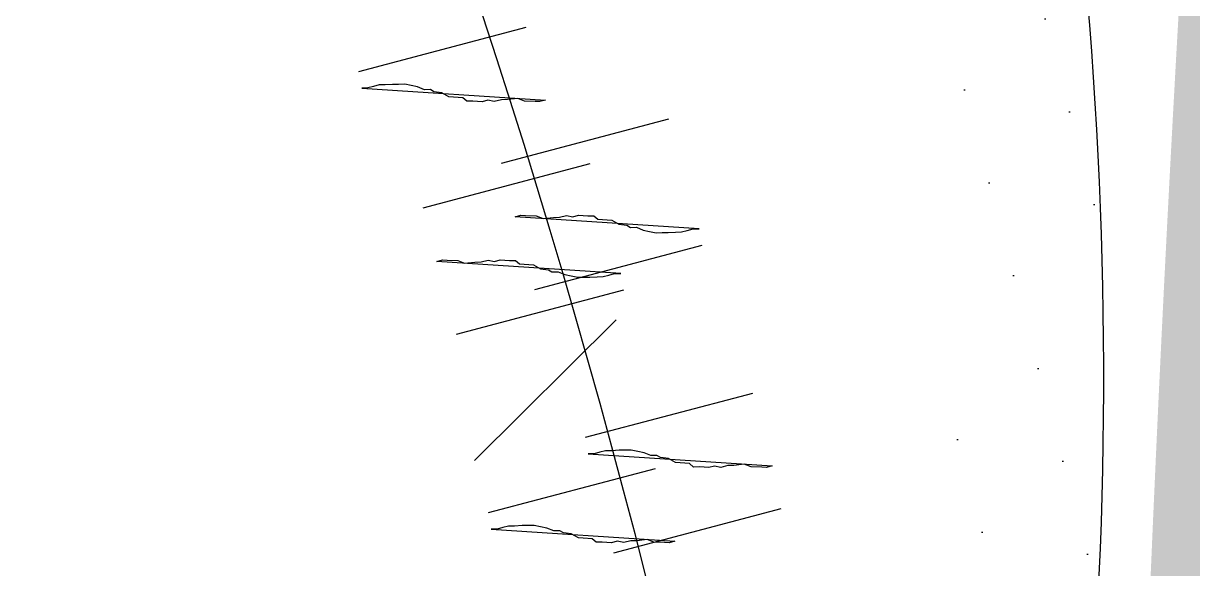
# Model space of a CAD drawing. Extents: x 3694 to 117786, y 20013 to 108631.
# Drawn here: x 83851 to 83987.1, y 31478.9 to 31542.3 of the extents above; entities that cross this region are included whole.
import ezdxf

# ---------------------------------------------------------------- set-up
doc = ezdxf.new("R2010")
doc.units = 0
doc.header["$LTSCALE"] = 1000
doc.header["$MEASUREMENT"] = 0
doc.layers.add('家具', color=253, linetype='Continuous')

msp = doc.modelspace()

# ---------------------------------------------------------------- hatches: boundary and pattern name
at = {"layer": '家具'}
h = msp.add_hatch(dxfattribs=at)
h.set_pattern_fill('DOTS', color=8, scale=335.2800000195158, angle=-90.0000000004169, style=0)
h.set_pattern_definition([(270, (111256.2397079756, 11180.68245890895), (20.9550000011435, -10.47750000076235), [0, -20.95500000121974])])
edge = h.paths.add_edge_path()
edge.add_spline(control_points=[(84027.15511742668, 30063.84951564836), (84028.97912367285, 30072.90548769323), (84030.76252983874, 30081.93599412007), (84036.19782185367, 30110.34287196791), (84039.63169860422, 30129.63373144667), (84045.57456561024, 30168.03593621969), (84048.03003279642, 30187.07571478691), (84052.62666024195, 30231.64739469883), (84054.50219399089, 30257.25210493359), (84059.26090707682, 30334.95599048382), (84061.28600784505, 30388.06087078954), (84068.19805183484, 30468.76317827896), (84071.1403265472, 30495.81551098994), (84077.21640674362, 30536.43465740776), (84079.51927136874, 30549.98101310478), (84084.80170846525, 30577.05204844833), (84087.80540463526, 30590.63939114895), (84095.16473866721, 30620.11476973094), (84099.59971871626, 30635.83967392898), (84107.30690558505, 30661.96974661946), (84110.51664513153, 30672.52040503118), (84113.69237292556, 30682.95887921815)], knot_values=[0.007594318894714291, 0.007594318894714291, 0.007594318894714291, 0.007594318894714291, 1.009331685129112, 1.009331685129112, 3.166903830014817, 3.166903830014817, 5.324475974900523, 5.324475974900523, 8.146713981276132, 8.146713981276132, 13.78698518195698, 13.78698518195698, 16.6071207822974, 16.6071207822974, 18.01718858246761, 18.01718858246761, 19.42725638263783, 19.42725638263783, 21.11840045899928, 21.11840045899928, 22.2881602581128, 22.2881602581128, 22.2881602581128, 22.2881602581128], degree=3, periodic=0)
edge.add_ellipse((82197.12121977049, 31244.76312479645), major_axis=(1412.244489370232, 1412.24448934968), ratio=0.9999999999999818, start_angle=-61.33743676422674, end_angle=-48.55714826964773)
edge.add_ellipse((82197.12121976868, 30996.93237551146), major_axis=(1412.244489349654, -1412.244489370206), ratio=0.9999999999999885, start_angle=48.5571482696466, end_angle=61.33743676426361)
edge.add_spline(control_points=[(84113.69237293181, 31558.73662106225), (84110.51664513799, 31569.17509524913), (84107.3069055916, 31579.72575366104), (84099.59971872343, 31605.85582635098), (84095.16473867482, 31621.58073054846), (84087.80540464369, 31651.05610912888), (84084.80170847401, 31664.64345182852), (84079.51927137827, 31691.71448716945), (84077.21640675348, 31705.26084286524), (84071.14032655783, 31745.87998927956), (84068.19805184573, 31772.93232198815), (84063.1088435566, 31832.35191666405), (84061.26726031283, 31864.61623504642), (84059.54576994648, 31896.48947440436)], knot_values=[0.007594318904541566, 0.007594318904541566, 0.007594318904541566, 0.007594318904541566, 1.177354118008585, 1.177354118008585, 2.868498194319651, 2.868498194319651, 4.278565994361959, 4.278565994361959, 5.688633794404266, 5.688633794404266, 8.508769394488882, 8.508769394488882, 11.91787256770212, 11.91787256770212, 11.91787256770212, 11.91787256770212], degree=3, periodic=0)
edge.add_ellipse((84053.77979636936, 31918.91794967945), major_axis=(16.37502602238737, 16.37502602214906), ratio=0.9999999999995666, start_angle=225.8035234418923, end_angle=239.417541532368, ccw=False)
edge.add_ellipse((83918.20968781575, 32282.87509823796), major_axis=(290.1065513958403, 290.1065513916184), ratio=0.9999999999994232, start_angle=234.5429178462428, end_angle=244.3434878472222, ccw=False)
edge.add_ellipse((84698.50685640321, 31759.47094113641), major_axis=(510.6161812611901, -510.6161812686211), ratio=0.9999999999999988, start_angle=215.5301837112753, end_angle=236.2784491778619)
edge.add_ellipse((88465.50364139216, 31287.66644057351), major_axis=(3173.045961268694, -3173.045961314871), ratio=1, start_angle=220.7753203818918, end_angle=231.6420249032678)
edge.add_ellipse((85006.45974289553, 30385.31873802359), major_axis=(756.0877006840558, 756.0877006730525), ratio=0.9999999999999949, start_angle=113.9930274311128, end_angle=139.4777875760855)
edge.add_ellipse((83926.80302405967, 30275.82137921937), major_axis=(20.77520892334281, -20.77520892364515), ratio=0.999999999999889, start_angle=29.349690518414718, end_angle=107.31395154978779, ccw=False)
edge.add_ellipse((83668.52300488591, 30519.22352959977), major_axis=(269.5263520541502, -269.5263520580726), ratio=0.9999999999999978, start_angle=326.06965526290503, end_angle=363.74867896470926, ccw=False)
edge.add_ellipse((83393.05868661722, 30299.26537327281), major_axis=(269.5447157622294, 269.5447157583069), ratio=0.9999999999729833, start_angle=289.4364312615882, end_angle=291.1525348597326, ccw=False)
edge.add_ellipse((83677.75923026488, 28632.01307467539), major_axis=(1063.437138946659, 1063.437138931183), ratio=0.9999999999999937, start_angle=35.30528515153998, end_angle=42.74492259143477, ccw=False)
edge.add_ellipse((83881.44646173222, 29903.69415923853), major_axis=(153.1024992126795, -153.1024992149076), ratio=0.999999999999859, start_angle=92.70420918075928, end_angle=121.7648417998393, ccw=False)
edge = h.paths.add_edge_path()
edge.add_ellipse((83967.43798243221, 29947.41788496872), major_axis=(59.6212863880511, 59.62128638718345), ratio=0.9999999999999157, start_angle=248.1334738211491, end_angle=277.7178630449272)
edge.add_ellipse((83918.64620866305, 29975.41144803368), major_axis=(99.19644208388807, 99.19644208244446), ratio=0.9999999999997502, start_angle=-79.30676778778508, end_angle=-64.31921627686972)
edge.add_ellipse((83793.84818723201, 31486.22295730763), major_axis=(1116.038544751136, -1116.038544767378), ratio=0.9999999999999984, start_angle=303.32411686118166, end_angle=324.37804893725087, ccw=False)
edge.add_spline(control_points=[(83474.4361509018, 29940.5645157935), (83474.2386856984, 29938.37796613926), (83473.38436068178, 29928.79117081313), (83472.7966154394, 29918.77873062686), (83471.94148317343, 29909.38010908476)], knot_values=[0, 0, 0, 0, 0.2418033642713523, 1.052830296575082, 1.052830296575082, 1.052830296575082, 1.052830296575082], degree=3, periodic=0)
edge.add_ellipse((83434.0292442984, 29912.68040538869), major_axis=(26.90938323546606, 26.90938323507446), ratio=0.9999999999999187, start_angle=238.7767705824798, end_angle=310.27284356007203, ccw=False)
edge.add_ellipse((83764.21182816158, 33919.22290212384), major_axis=(2868.19079716257, -2868.19079720431), ratio=0.999999999999999, start_angle=310.4593117003497, end_angle=318.3404531218047)
edge = h.paths.add_edge_path()
edge.add_ellipse((83967.43798244897, 32294.27761531368), major_axis=(59.62128638720404, -59.6212863880717), ratio=0.9999999999995934, start_angle=82.28213695507955, end_angle=111.8665261788591)
edge.add_ellipse((83764.21182812155, 28322.47259816152), major_axis=(2868.190797204475, 2868.190797162734), ratio=0.9999999999999925, start_angle=41.65954687821016, end_angle=49.54410408661445)
edge.add_ellipse((83433.85297564024, 32328.98011737374), major_axis=(26.90938323507334, -26.90938323546495), ratio=0.9999999999999033, start_angle=49.98346972011012, end_angle=121.3236457343994, ccw=False)
edge.add_spline(control_points=[(83471.7647325996, 32332.28594502531), (83472.10160479127, 32328.58941357072), (83472.37619424162, 32325.15364554651), (83472.62261993198, 32321.89144896292)], knot_values=[0, 0, 0, 0, 0.3189857557440551, 0.3189857557440551, 0.3189857557440551, 0.3189857557440551], degree=3, periodic=0)
edge.add_ellipse((83902.11064115842, 28776.02485493893), major_axis=(2525.631590593394, -2525.631590630149), ratio=0.9999999999999991, start_angle=132.8754075785099, end_angle=141.9062269296692, ccw=False)
edge = h.paths.add_edge_path()
edge.add_ellipse((83753.5508665897, 31858.42556464603), major_axis=(221.1621733467877, -221.1621733500064), ratio=0.9999999999999994, start_angle=219.8560000035077, end_angle=290.9319768433341)
edge.add_ellipse((83844.27380604482, 31598.98349199237), major_axis=(155.4479335059184, -155.4479335081807), ratio=0.9999999999999929, start_angle=231.8281592482279, end_angle=294.8810682384705)
edge.add_ellipse((83220.82232209203, 31223.88327474505), major_axis=(405.3237388022998, 405.3237387964011), ratio=0.9999999999999992, start_angle=285.52623263396157, end_angle=332.11357467867344, ccw=False)
edge.add_ellipse((83930.83496040059, 30642.74064309393), major_axis=(258.8230775317033, 258.8230775279367), ratio=0.9999999999999818, start_angle=80.19826500577827, end_angle=130.5062586859865)
edge.add_ellipse((83656.38910223376, 30409.27637132816), major_axis=(196.0891473893851, -196.0891473922387), ratio=0.9999999999999981, start_angle=154.0384846775883, end_angle=216.6923729745889)
edge.add_ellipse((83742.31999035792, 29953.04518182699), major_axis=(433.6778078819464, 433.6778078756351), ratio=0.999999999999949, start_angle=80.98112304628877, end_angle=109.8781780001218)
edge.add_ellipse((98874.49023999237, 31069.66315227786), major_axis=(11109.22604682503, 11109.22604666336), ratio=0.9999999999995928, start_angle=138.1241672681158, end_angle=138.7143909774701)
edge.add_spline(control_points=[(83196.67458397562, 30051.86996501972), (83203.70190761602, 30051.42830050935), (83210.84735139846, 30051.32810774105), (83218.35348012175, 30051.60857363947)], knot_values=[2.293510373809953, 2.293510373809953, 2.293510373809953, 2.293510373809953, 2.979732802934619, 2.979732802934619, 2.979732802934619, 2.979732802934619], degree=3, periodic=0)
edge.add_spline(control_points=[(83218.35348012175, 30051.60857363947), (83222.57265282645, 30051.76622268945), (83233.92762974976, 30052.49451053924), (83249.9028957067, 30054.55284509757), (83246.24242323764, 30068.29956438962), (83249.98165012314, 30072.0753370373), (83252.75826761083, 30073.65261044333)], knot_values=[2.979732802934619, 2.979732802934619, 2.979732802934619, 2.979732802934619, 3.36545639614831, 3.990521829336836, 4.278466320926378, 4.605763273049225, 4.605763273049225, 4.605763273049225, 4.605763273049225], degree=3, periodic=0)
edge.add_spline(control_points=[(83252.75826761083, 30073.65261044333), (83255.54464780063, 30075.23542960778), (83259.12399357097, 30076.38384293904), (83262.70333934149, 30077.53225627031)], knot_values=[4.605763273049225, 4.605763273049225, 4.605763273049225, 4.605763273049225, 4.934211014792284, 4.934211014792284, 4.934211014792284, 4.934211014792284], degree=3, periodic=0)
edge.add_ellipse((83677.75923026488, 28632.01307467539), major_axis=(1063.437138946965, 1063.437138931489), ratio=0.9999999999998375, start_angle=52.795632896919415, end_angle=61.02050574382298, ccw=False)
edge.add_ellipse((83606.43853596541, 30391.82192870189), major_axis=(212.5834902204784, 212.5834902173847), ratio=0.9999999999999212, start_angle=165.6335501199894, end_angle=198.8130742464472, ccw=False)
edge.add_ellipse((83606.53529219133, 30073.20208772484), major_axis=(217.1797520395243, -217.1797520426849), ratio=0.9999999999998674, start_angle=151.0252170128921, end_angle=192.4102655699839, ccw=False)
edge.add_ellipse((83958.57061230812, 30199.8162238651), major_axis=(331.0872910126342, -331.0872910174525), ratio=0.9999999999999813, start_angle=177.8463850309959, end_angle=203.8962665094932, ccw=False)
edge.add_ellipse((83391.45132926984, 30184.46120221519), major_axis=(308.6143108828238, 308.6143108783327), ratio=0.99999999999966, start_angle=2.0533838449994732, end_angle=10.260448050109005, ccw=False)
edge.add_spline(control_points=[(83688.80962410086, 30503.93519216686), (83697.76162831933, 30496.88594257535), (83720.20407128055, 30479.21365623382), (83710.42763319172, 30542.4570108064), (83733.44099475267, 30577.51144562587), (83760.66692495726, 30637.11177086852), (83728.07013237603, 30702.74252196374), (83747.31235151888, 30784.50807644733), (83763.24835103104, 30871.3387227628), (83822.93104365663, 30907.47544095397), (83831.5542470285, 30963.01912850196), (83864.4119503361, 30951.19898152208), (83865.89797450964, 30968.36456537583), (83866.57851991047, 30977.30063957456)], knot_values=[28.72622828787619, 28.72622828787619, 28.72622828787619, 28.72622828787619, 29.65137003608691, 31.04553471454428, 32.97090723718488, 34.80045963000916, 37.53798117998499, 40.13244696109814, 43.73799823656201, 46.29924793153518, 47.53881564063179, 48.20545028199999, 48.98405692497199, 48.98405692497199, 48.98405692497199, 48.98405692550385], degree=3, periodic=0)
edge.add_ellipse((77579.6898859512, 31139.0403968073), major_axis=(4446.972478297195, 4446.972478232476), ratio=0.9999999999999976, start_angle=-46.47369586912973, end_angle=-42.84626635100496)
edge.add_spline(control_points=[(83864.21607810677, 31375.38545175377), (83862.81395455799, 31389.27132053718), (83859.6371019301, 31413.7790503848), (83816.06914233156, 31444.79300325448), (83795.3408773722, 31513.37248249469), (83759.8912261637, 31577.01717162506), (83771.15279836346, 31648.50423551207), (83734.39387655049, 31671.15767597621), (83702.0344097513, 31758.01166092785), (83701.46360967551, 31736.77296732064)], knot_values=[0, 0, 0, 1.163513729807164e-12, 1.426783815582302, 2.507845637052222, 5.446644405802077, 8.794161911986935, 10.36550993041577, 12.19506232323765, 14.47634677036475, 14.47634677036475, 14.47634677036475, 14.47634677036475], degree=3, periodic=0)
edge.add_ellipse((84094.56320862369, 31991.15514800607), major_axis=(331.0872910126524, -331.0872910174706), ratio=0.9999999999999547, start_angle=233.1899730444863, end_angle=257.9076692015958, ccw=False)
edge.add_ellipse((83779.72798511799, 32193.24123886909), major_axis=(217.1797520395305, -217.179752042691), ratio=0.9999999999999556, start_angle=244.6759739839959, end_angle=286.0610225410798, ccw=False)
edge.add_ellipse((83708.42717162543, 31882.70169803538), major_axis=(212.5834902213945, 212.5834902183008), ratio=0.9999999999956851, start_angle=85.14470269029368, end_angle=91.45268943398088, ccw=False)
edge.add_ellipse((83674.22219581134, 33494.59638257384), major_axis=(983.7752406303243, 983.7752406160079), ratio=0.9999999999998531, start_angle=208.0880272447276, end_angle=218.4118439115923, ccw=False)
edge.add_spline(control_points=[(83269.4992919237, 32163.49652937126), (83263.98926071734, 32165.30407445101), (83258.47922951086, 32167.11161953051), (83255.89064627368, 32170.49494394559)], knot_values=[4.42752981046754, 4.42752981046754, 4.42752981046754, 4.42752981046754, 4.934211014792284, 4.934211014792284, 4.934211014792284, 4.934211014792284], degree=3, periodic=0)
edge.add_ellipse((83748.31931969017, 32290.21585165175), major_axis=(358.3427787335385, -358.3427787387537), ratio=0.999999999999975, start_angle=238.6648212037559, end_angle=277.816367146285)
h = msp.add_hatch(dxfattribs=at)
h.set_pattern_fill('DOTS', color=8, scale=178.8160000104085, angle=-75.1759974043995, style=0)
h.set_pattern_definition([(284.8240025956005, (101930.3206023975, 25839.52536070513), (12.23371532698228, -2.542622527339587), [0, -11.17600000065051])])
edge = h.paths.add_edge_path(flags=17)
edge.add_ellipse((83915.62981252049, 31730.58627199109), major_axis=(23.25952561864903, -23.25952561898754), ratio=0.9999999999999228, start_angle=217.598370494964, end_angle=267.39462829812675, ccw=False)
edge.add_ellipse((83799.73789889604, 31750.4089484049), major_axis=(59.90464916629421, -59.904649167166), ratio=0.9999999999998661, start_angle=350.65844968254294, end_angle=394.3991949743683, ccw=False)
edge.add_ellipse((83849.138360295, 31728.17319147437), major_axis=(32.94986328232057, 32.94986328184105), ratio=0.9999999999998382, start_angle=224.9828587922299, end_angle=289.9024488496004)
edge = h.paths.add_edge_path(flags=17)
edge.add_ellipse((83207.05595517361, 31455.31930615301), major_axis=(481.3748926390635, 481.3748926320582), ratio=0.9999999999840347, start_angle=-26.32292343229813, end_angle=-25.58827127859119)
edge.add_ellipse((83794.32111939648, 31678.83935765269), major_axis=(38.80003682682761, 38.80003682626296), ratio=0.9999999999999831, start_angle=246.3633945223265, end_angle=317.8577408210059, ccw=False)
edge.add_ellipse((83821.56431250731, 31607.61200826323), major_axis=(15.1275844016591, 15.12758440143895), ratio=0.9999999999999909, start_angle=-72.18619439915022, end_angle=64.8217797418078, ccw=False)
edge.add_ellipse((83764.82679824397, 31647.85884447667), major_axis=(64.19840911891373, -64.19840911984801), ratio=0.9999999999999908, start_angle=11.56752916311502, end_angle=61.28906160823021)
edge = h.paths.add_edge_path()
edge.add_ellipse((83592.24240027044, 31627.52820375546), major_axis=(242.0371122325546, 242.0371122290323), ratio=0.9999999999999688, start_angle=-23.32578200306534, end_angle=26.28458598788795)
edge.add_spline(control_points=[(83702.07293561044, 31951.72132660186), (83692.71217799248, 31956.0519338774), (83680.79916457439, 31961.56330215422), (83673.93766403718, 31953.92469717807), (83672.67877563045, 31951.94689659881)], knot_values=[0, 0, 0, 0, 1.42238482592121, 1.810204922351612, 1.810204922351612, 1.810204922351612, 1.810204922351612], degree=3, periodic=0)
edge.add_ellipse((83207.05595517175, 31455.31930614907), major_axis=(481.3748926368416, -481.3748926438469), ratio=0.9999999999996101, start_angle=87.25263749308863, end_angle=91.84549474957328, ccw=False)
edge.add_ellipse((83621.54412058307, 31620.82363230697), major_axis=(216.101930992935, -216.1019309960799), ratio=0.999999999999946, start_angle=66.89079912288321, end_angle=117.98945326683679, ccw=False)
edge.add_ellipse((83489.29364028259, 31518.73533961386), major_axis=(331.3486877307134, -331.3486877355354), ratio=0.9999999999999956, start_angle=389.56745048290304, end_angle=432.4529716565977, ccw=False)
edge.add_ellipse((82955.30205373213, 31231.72734627457), major_axis=(706.3772336421002, 706.3772336318206), ratio=0.999999999999835, start_angle=321.74637887917953, end_angle=324.3508728240508, ccw=False)
edge.add_spline(control_points=[(83947.35334494644, 31349.08077827209), (83950.99127603725, 31349.8726737636), (83961.3402754271, 31354.84629366959), (83961.14337494528, 31366.88940734412), (83961.01044966414, 31375.01957674251)], knot_values=[0, 0, 0, 0, 0.5819764206049407, 1.791185280154921, 1.791185280154921, 1.791185280154921, 1.791185280154921], degree=3, periodic=0)
edge.add_ellipse((83462.2939968181, 31501.17512072726), major_axis=(363.7535715381563, -363.75357154345), ratio=0.9999999999999976, start_angle=30.80422389370577, end_angle=74.43044399808288)
edge = h.paths.add_edge_path()
edge.add_spline(control_points=[(83919.16747991685, 31361.95295412977), (83924.71029890522, 31356.17340090391), (83932.41499391987, 31348.13963775611), (83944.23791630901, 31348.40261977217), (83947.35334494644, 31349.08077827209)], knot_values=[1.791185280154921, 1.791185280154921, 1.791185280154921, 1.791185280154921, 3.069002213139684, 3.567391534373676, 3.567391534373676, 3.567391534373676, 3.567391534373676], degree=3, periodic=0)
edge.add_ellipse((82955.30205373213, 31231.72734627457), major_axis=(706.3772336330672, -706.3772336433472), ratio=0.9999999999993391, start_angle=51.74637887920161, end_angle=54.3508728240713)
edge.add_ellipse((84171.30911121039, 31718.00717255292), major_axis=(281.0686011704004, 281.06860116631), ratio=0.9999999999999862, start_angle=145.8922033348512, end_angle=189.5904192882054, ccw=False)
edge.add_ellipse((84134.95931668357, 31878.80923212507), major_axis=(300.7962628500164, -300.7962628543937), ratio=0.9999999999999934, start_angle=220.3807436132537, end_angle=258.6817611968143, ccw=False)
edge.add_ellipse((83207.05595517175, 31455.31930614907), major_axis=(481.3748926436614, 481.3748926366562), ratio=0.9999999999988527, start_angle=-2.747362506916546, end_angle=1.845494749579979)
edge.add_spline(control_points=[(83672.67877563045, 31951.94689659881), (83670.7682956029, 31948.94540060849), (83666.44093490654, 31937.43746561979), (83665.9334028257, 31927.13565536305), (83665.59291166172, 31920.22441664818)], knot_values=[1.810204922351612, 1.810204922351612, 1.810204922351612, 1.810204922351612, 2.398757922429805, 3.598446597238173, 3.598446597238173, 3.598446597238173, 3.598446597238173], degree=3, periodic=0)
edge.add_ellipse((84053.761270296, 31900.89123252807), major_axis=(274.8167086033953, 274.816708599396), ratio=0.9999999999999963, start_angle=132.1486721113125, end_angle=176.9724953827164)
edge.add_ellipse((84068.80572461258, 31626.93712479176), major_axis=(215.1838922624627, 215.1838922593312), ratio=0.9999999999999789, start_angle=132.3564968236814, end_angle=195.5463068146161)

# ---------------------------------------------------------------- linework, layer by layer
at = {"layer": '家具', "color": 8, "linetype": 'Continuous'}
for p, q in [((83890.03906610778, 31536.73461639427, 1.41431932393393e-09), (83909.50099786728, 31541.88540375828, 1.41431932393393e-09)), ((83890.03906610778, 31536.73461639427, 1.41431932393393e-09), (83909.50099786728, 31541.88540375828, 1.41431932393393e-09)), ((83890.03906610778, 31536.73461639427, 1.41431932393393e-09), (83909.50099786728, 31541.88540375828, 1.41431932393393e-09)), ((83890.03906610778, 31536.73461639427, 1.41431932393393e-09), (83909.50099786728, 31541.88540375828, 1.41431932393393e-09)), ((83926.04622843995, 31531.19404918825, 1.41431932393393e-09), (83906.58429668058, 31526.04326182443, 1.41431932393393e-09)), ((83926.04622843995, 31531.19404918825, 1.41431932393393e-09), (83906.58429668058, 31526.04326182443, 1.41431932393393e-09)), ((83926.04622843995, 31531.19404918825, 1.41431932393393e-09), (83906.58429668058, 31526.04326182443, 1.41431932393393e-09)), ((83926.04622843995, 31531.19404918825, 1.41431932393393e-09), (83906.58429668058, 31526.04326182443, 1.41431932393393e-09)), ((83916.92415827131, 31525.99997469697, 1.41431932393393e-09), (83897.46222651181, 31520.84918733297, 1.41431932393393e-09)), ((83916.92415827131, 31525.99997469697, 1.41431932393393e-09), (83897.46222651181, 31520.84918733297, 1.41431932393393e-09)), ((83916.92415827131, 31525.99997469697, 1.41431932393393e-09), (83897.46222651181, 31520.84918733297, 1.41431932393393e-09)), ((83916.92415827131, 31525.99997469697, 1.41431932393393e-09), (83897.46222651181, 31520.84918733297, 1.41431932393393e-09)), ((83929.93499626814, 31516.50058025761, 1.41431932393393e-09), (83910.47306450864, 31511.34979289379, 1.41431932393393e-09)), ((83929.93499626814, 31516.50058025761, 1.41431932393393e-09), (83910.47306450864, 31511.34979289379, 1.41431932393393e-09)), ((83929.93499626814, 31516.50058025761, 1.41431932393393e-09), (83910.47306450864, 31511.34979289379, 1.41431932393393e-09)), ((83929.93499626814, 31516.50058025761, 1.41431932393393e-09), (83910.47306450864, 31511.34979289379, 1.41431932393393e-09)), ((83920.81292609936, 31511.30650576633, 1.41431932393393e-09), (83901.35099433995, 31506.15571840233, 1.41431932393393e-09)), ((83920.81292609936, 31511.30650576633, 1.41431932393393e-09), (83901.35099433995, 31506.15571840233, 1.41431932393393e-09)), ((83920.81292609936, 31511.30650576633, 1.41431932393393e-09), (83901.35099433995, 31506.15571840233, 1.41431932393393e-09)), ((83920.81292609936, 31511.30650576633, 1.41431932393393e-09), (83901.35099433995, 31506.15571840233, 1.41431932393393e-09)), ((83903.50063908816, 31491.4644052604, 1.41431932393393e-09), (83919.9888072144, 31507.85137474766, 1.41431932393393e-09)), ((83903.50063908816, 31491.4644052604, 1.41431932393393e-09), (83919.9888072144, 31507.85137474766, 1.41431932393393e-09)), ((83903.50063908816, 31491.4644052604, 1.41431932393393e-09), (83919.9888072144, 31507.85137474766, 1.41431932393393e-09)), ((83903.50063908816, 31491.4644052604, 1.41431932393393e-09), (83919.9888072144, 31507.85137474766, 1.41431932393393e-09)), ((83916.41127893454, 31494.17573917382, 1.41431932393393e-09), (83935.87321069394, 31499.32652653783, 1.41431932393393e-09)), ((83916.41127893454, 31494.17573917382, 1.41431932393393e-09), (83935.87321069394, 31499.32652653783, 1.41431932393393e-09)), ((83916.41127893454, 31494.17573917382, 1.41431932393393e-09), (83935.87321069394, 31499.32652653783, 1.41431932393393e-09)), ((83916.41127893454, 31494.17573917382, 1.41431932393393e-09), (83935.87321069394, 31499.32652653783, 1.41431932393393e-09)), ((83905.1018964292, 31485.41415334781, 1.41431932393393e-09), (83924.5638281886, 31490.56494071162, 1.41431932393393e-09)), ((83905.1018964292, 31485.41415334781, 1.41431932393393e-09), (83924.5638281886, 31490.56494071162, 1.41431932393393e-09)), ((83905.1018964292, 31485.41415334781, 1.41431932393393e-09), (83924.5638281886, 31490.56494071162, 1.41431932393393e-09)), ((83905.1018964292, 31485.41415334781, 1.41431932393393e-09), (83924.5638281886, 31490.56494071162, 1.41431932393393e-09)), ((83939.14399764786, 31485.85679732643, 1.41431932393393e-09), (83919.68206588835, 31480.7060099624, 1.41431932393393e-09)), ((83939.14399764786, 31485.85679732643, 1.41431932393393e-09), (83919.68206588835, 31480.7060099624, 1.41431932393393e-09)), ((83939.14399764786, 31485.85679732643, 1.41431932393393e-09), (83919.68206588835, 31480.7060099624, 1.41431932393393e-09)), ((83939.14399764786, 31485.85679732643, 1.41431932393393e-09), (83919.68206588835, 31480.7060099624, 1.41431932393393e-09))]:
    msp.add_line(p, q, dxfattribs=at)
for points in [[(83911.74527440623, 31533.40554354189), (83911.08493262599, 31533.23077774065), (83910.54598484065, 31533.26478883471), (83909.30300382468, 31533.28911957266), (83908.51158769355, 31533.60961010665), (83907.31316244972, 31533.46908415059), (83906.60912921923, 31533.45940379449), (83905.78370199395, 31533.2409465429), (83905.03620606424, 31533.39548731009), (83904.3758642841, 31533.22072150885), (83903.29796871317, 31533.28874369715), (83902.59393548268, 31533.27906334106), (83902.13269024173, 31533.68693677555), (83901.05479467081, 31533.75495896366), (83900.51584688546, 31533.78897005791), (83899.68073930395, 31534.27454603681), (83898.7679291782, 31534.3862596755), (83898.35037538751, 31534.62904766485), (83897.64634215698, 31534.61936730875), (83896.85492602589, 31534.9398578427), (83896.10720134512, 31535.09526293155), (83895.35947666437, 31535.25066802036), (83894.65544343388, 31535.2409876643), (83893.95141020339, 31535.23130730797), (83893.08315584951, 31535.17816425265), (83892.37912261902, 31535.16848389635), (83891.71878083888, 31534.99371809511), (83891.05843905875, 31534.8189522941), (83890.35440582826, 31534.8092719378)], [(83911.74527440623, 31533.40554354189), (83911.08493262599, 31533.23077774065), (83910.54598484065, 31533.26478883471), (83909.30300382468, 31533.28911957266), (83908.51158769355, 31533.60961010665), (83907.31316244972, 31533.46908415059), (83906.60912921923, 31533.45940379449), (83905.78370199395, 31533.2409465429), (83905.03620606424, 31533.39548731009), (83904.3758642841, 31533.22072150885), (83903.29796871317, 31533.28874369715), (83902.59393548268, 31533.27906334106), (83902.13269024173, 31533.68693677555), (83901.05479467081, 31533.75495896366), (83900.51584688546, 31533.78897005791), (83899.68073930395, 31534.27454603681), (83898.7679291782, 31534.3862596755), (83898.35037538751, 31534.62904766485), (83897.64634215698, 31534.61936730875), (83896.85492602589, 31534.9398578427), (83896.10720134512, 31535.09526293155), (83895.35947666437, 31535.25066802036), (83894.65544343388, 31535.2409876643), (83893.95141020339, 31535.23130730797), (83893.08315584951, 31535.17816425265), (83892.37912261902, 31535.16848389635), (83891.71878083888, 31534.99371809511), (83891.05843905875, 31534.8189522941), (83890.35440582826, 31534.8092719378)], [(83911.74527440623, 31533.40554354189), (83911.08493262599, 31533.23077774065), (83910.54598484065, 31533.26478883471), (83909.30300382468, 31533.28911957266), (83908.51158769355, 31533.60961010665), (83907.31316244972, 31533.46908415059), (83906.60912921923, 31533.45940379449), (83905.78370199395, 31533.2409465429), (83905.03620606424, 31533.39548731009), (83904.3758642841, 31533.22072150885), (83903.29796871317, 31533.28874369715), (83902.59393548268, 31533.27906334106), (83902.13269024173, 31533.68693677555), (83901.05479467081, 31533.75495896366), (83900.51584688546, 31533.78897005791), (83899.68073930395, 31534.27454603681), (83898.7679291782, 31534.3862596755), (83898.35037538751, 31534.62904766485), (83897.64634215698, 31534.61936730875), (83896.85492602589, 31534.9398578427), (83896.10720134512, 31535.09526293155), (83895.35947666437, 31535.25066802036), (83894.65544343388, 31535.2409876643), (83893.95141020339, 31535.23130730797), (83893.08315584951, 31535.17816425265), (83892.37912261902, 31535.16848389635), (83891.71878083888, 31534.99371809511), (83891.05843905875, 31534.8189522941), (83890.35440582826, 31534.8092719378)], [(83911.74527440623, 31533.40554354189), (83911.08493262599, 31533.23077774065), (83910.54598484065, 31533.26478883471), (83909.30300382468, 31533.28911957266), (83908.51158769355, 31533.60961010665), (83907.31316244972, 31533.46908415059), (83906.60912921923, 31533.45940379449), (83905.78370199395, 31533.2409465429), (83905.03620606424, 31533.39548731009), (83904.3758642841, 31533.22072150885), (83903.29796871317, 31533.28874369715), (83902.59393548268, 31533.27906334106), (83902.13269024173, 31533.68693677555), (83901.05479467081, 31533.75495896366), (83900.51584688546, 31533.78897005791), (83899.68073930395, 31534.27454603681), (83898.7679291782, 31534.3862596755), (83898.35037538751, 31534.62904766485), (83897.64634215698, 31534.61936730875), (83896.85492602589, 31534.9398578427), (83896.10720134512, 31535.09526293155), (83895.35947666437, 31535.25066802036), (83894.65544343388, 31535.2409876643), (83893.95141020339, 31535.23130730797), (83893.08315584951, 31535.17816425265), (83892.37912261902, 31535.16848389635), (83891.71878083888, 31534.99371809511), (83891.05843905875, 31534.8189522941), (83890.35440582826, 31534.8092719378)], [(83908.2287879697, 31519.82965311002), (83908.88912974992, 31520.00441891126), (83909.42807753531, 31519.9704078172), (83910.67105855125, 31519.94607707925), (83911.46247468237, 31519.62558654526), (83912.66176424795, 31519.76634125245), (83913.36579747847, 31519.77602160854), (83914.19122470362, 31519.99447886014), (83914.93872063335, 31519.83993809295), (83915.59906241357, 31520.01470389422), (83916.67695798441, 31519.94668170588), (83917.3809912149, 31519.95636206198), (83917.84223645586, 31519.54848862749), (83918.9192677051, 31519.48023768825), (83919.45821549046, 31519.44622659419), (83920.29332307196, 31518.9606506151), (83921.20613319773, 31518.84893697661), (83921.62368698845, 31518.60614898706), (83922.32772021893, 31518.61582934316), (83923.11913635005, 31518.2953388094), (83923.86686103081, 31518.13993372055), (83924.61458571155, 31517.98452863151), (83925.31861894204, 31517.99420898784), (83926.02265217253, 31518.00388934391), (83926.89177084809, 31518.05726115039), (83927.59580407858, 31518.06694150669), (83928.25614585869, 31518.2417073077), (83928.91648763893, 31518.41647310894), (83929.62052086936, 31518.42615346527)], [(83908.2287879697, 31519.82965311002), (83908.88912974992, 31520.00441891126), (83909.42807753531, 31519.9704078172), (83910.67105855125, 31519.94607707925), (83911.46247468237, 31519.62558654526), (83912.66176424795, 31519.76634125245), (83913.36579747847, 31519.77602160854), (83914.19122470362, 31519.99447886014), (83914.93872063335, 31519.83993809295), (83915.59906241357, 31520.01470389422), (83916.67695798441, 31519.94668170588), (83917.3809912149, 31519.95636206198), (83917.84223645586, 31519.54848862749), (83918.9192677051, 31519.48023768825), (83919.45821549046, 31519.44622659419), (83920.29332307196, 31518.9606506151), (83921.20613319773, 31518.84893697661), (83921.62368698845, 31518.60614898706), (83922.32772021893, 31518.61582934316), (83923.11913635005, 31518.2953388094), (83923.86686103081, 31518.13993372055), (83924.61458571155, 31517.98452863151), (83925.31861894204, 31517.99420898784), (83926.02265217253, 31518.00388934391), (83926.89177084809, 31518.05726115039), (83927.59580407858, 31518.06694150669), (83928.25614585869, 31518.2417073077), (83928.91648763893, 31518.41647310894), (83929.62052086936, 31518.42615346527)], [(83908.2287879697, 31519.82965311002), (83908.88912974992, 31520.00441891126), (83909.42807753531, 31519.9704078172), (83910.67105855125, 31519.94607707925), (83911.46247468237, 31519.62558654526), (83912.66176424795, 31519.76634125245), (83913.36579747847, 31519.77602160854), (83914.19122470362, 31519.99447886014), (83914.93872063335, 31519.83993809295), (83915.59906241357, 31520.01470389422), (83916.67695798441, 31519.94668170588), (83917.3809912149, 31519.95636206198), (83917.84223645586, 31519.54848862749), (83918.9192677051, 31519.48023768825), (83919.45821549046, 31519.44622659419), (83920.29332307196, 31518.9606506151), (83921.20613319773, 31518.84893697661), (83921.62368698845, 31518.60614898706), (83922.32772021893, 31518.61582934316), (83923.11913635005, 31518.2953388094), (83923.86686103081, 31518.13993372055), (83924.61458571155, 31517.98452863151), (83925.31861894204, 31517.99420898784), (83926.02265217253, 31518.00388934391), (83926.89177084809, 31518.05726115039), (83927.59580407858, 31518.06694150669), (83928.25614585869, 31518.2417073077), (83928.91648763893, 31518.41647310894), (83929.62052086936, 31518.42615346527)], [(83908.2287879697, 31519.82965311002), (83908.88912974992, 31520.00441891126), (83909.42807753531, 31519.9704078172), (83910.67105855125, 31519.94607707925), (83911.46247468237, 31519.62558654526), (83912.66176424795, 31519.76634125245), (83913.36579747847, 31519.77602160854), (83914.19122470362, 31519.99447886014), (83914.93872063335, 31519.83993809295), (83915.59906241357, 31520.01470389422), (83916.67695798441, 31519.94668170588), (83917.3809912149, 31519.95636206198), (83917.84223645586, 31519.54848862749), (83918.9192677051, 31519.48023768825), (83919.45821549046, 31519.44622659419), (83920.29332307196, 31518.9606506151), (83921.20613319773, 31518.84893697661), (83921.62368698845, 31518.60614898706), (83922.32772021893, 31518.61582934316), (83923.11913635005, 31518.2953388094), (83923.86686103081, 31518.13993372055), (83924.61458571155, 31517.98452863151), (83925.31861894204, 31517.99420898784), (83926.02265217253, 31518.00388934391), (83926.89177084809, 31518.05726115039), (83927.59580407858, 31518.06694150669), (83928.25614585869, 31518.2417073077), (83928.91648763893, 31518.41647310894), (83929.62052086936, 31518.42615346527)], [(83899.10671780104, 31514.63557861875), (83899.76705958118, 31514.81034441998), (83900.30600736666, 31514.77633332592), (83901.5489883825, 31514.75200258797), (83902.34040451363, 31514.43151205399), (83903.53969407921, 31514.57226676117), (83904.2437273097, 31514.58194711727), (83905.06915453498, 31514.80040436886), (83905.8166504647, 31514.64586360167), (83906.47699224483, 31514.82062940294), (83907.55488781576, 31514.75260721461), (83908.25892104625, 31514.76228757071), (83908.7201662872, 31514.35441413622), (83909.79719753636, 31514.28616319697), (83910.33614532181, 31514.25215210272), (83911.1712529032, 31513.76657612383), (83912.08406302908, 31513.65486248533), (83912.50161681976, 31513.41207449578), (83913.20565005025, 31513.42175485189), (83913.99706618125, 31513.10126431793), (83914.74479086213, 31512.94585922908), (83915.49251554288, 31512.79045414024), (83916.1965487734, 31512.80013449657), (83916.90058200389, 31512.80981485263), (83917.76970067942, 31512.86318665912), (83918.47373390991, 31512.87286701522), (83919.13407569005, 31513.04763281643), (83919.79441747018, 31513.22239861767), (83920.49845070067, 31513.23207897377)], [(83899.10671780104, 31514.63557861875), (83899.76705958118, 31514.81034441998), (83900.30600736666, 31514.77633332592), (83901.5489883825, 31514.75200258797), (83902.34040451363, 31514.43151205399), (83903.53969407921, 31514.57226676117), (83904.2437273097, 31514.58194711727), (83905.06915453498, 31514.80040436886), (83905.8166504647, 31514.64586360167), (83906.47699224483, 31514.82062940294), (83907.55488781576, 31514.75260721461), (83908.25892104625, 31514.76228757071), (83908.7201662872, 31514.35441413622), (83909.79719753636, 31514.28616319697), (83910.33614532181, 31514.25215210272), (83911.1712529032, 31513.76657612383), (83912.08406302908, 31513.65486248533), (83912.50161681976, 31513.41207449578), (83913.20565005025, 31513.42175485189), (83913.99706618125, 31513.10126431793), (83914.74479086213, 31512.94585922908), (83915.49251554288, 31512.79045414024), (83916.1965487734, 31512.80013449657), (83916.90058200389, 31512.80981485263), (83917.76970067942, 31512.86318665912), (83918.47373390991, 31512.87286701522), (83919.13407569005, 31513.04763281643), (83919.79441747018, 31513.22239861767), (83920.49845070067, 31513.23207897377)], [(83899.10671780104, 31514.63557861875), (83899.76705958118, 31514.81034441998), (83900.30600736666, 31514.77633332592), (83901.5489883825, 31514.75200258797), (83902.34040451363, 31514.43151205399), (83903.53969407921, 31514.57226676117), (83904.2437273097, 31514.58194711727), (83905.06915453498, 31514.80040436886), (83905.8166504647, 31514.64586360167), (83906.47699224483, 31514.82062940294), (83907.55488781576, 31514.75260721461), (83908.25892104625, 31514.76228757071), (83908.7201662872, 31514.35441413622), (83909.79719753636, 31514.28616319697), (83910.33614532181, 31514.25215210272), (83911.1712529032, 31513.76657612383), (83912.08406302908, 31513.65486248533), (83912.50161681976, 31513.41207449578), (83913.20565005025, 31513.42175485189), (83913.99706618125, 31513.10126431793), (83914.74479086213, 31512.94585922908), (83915.49251554288, 31512.79045414024), (83916.1965487734, 31512.80013449657), (83916.90058200389, 31512.80981485263), (83917.76970067942, 31512.86318665912), (83918.47373390991, 31512.87286701522), (83919.13407569005, 31513.04763281643), (83919.79441747018, 31513.22239861767), (83920.49845070067, 31513.23207897377)], [(83899.10671780104, 31514.63557861875), (83899.76705958118, 31514.81034441998), (83900.30600736666, 31514.77633332592), (83901.5489883825, 31514.75200258797), (83902.34040451363, 31514.43151205399), (83903.53969407921, 31514.57226676117), (83904.2437273097, 31514.58194711727), (83905.06915453498, 31514.80040436886), (83905.8166504647, 31514.64586360167), (83906.47699224483, 31514.82062940294), (83907.55488781576, 31514.75260721461), (83908.25892104625, 31514.76228757071), (83908.7201662872, 31514.35441413622), (83909.79719753636, 31514.28616319697), (83910.33614532181, 31514.25215210272), (83911.1712529032, 31513.76657612383), (83912.08406302908, 31513.65486248533), (83912.50161681976, 31513.41207449578), (83913.20565005025, 31513.42175485189), (83913.99706618125, 31513.10126431793), (83914.74479086213, 31512.94585922908), (83915.49251554288, 31512.79045414024), (83916.1965487734, 31512.80013449657), (83916.90058200389, 31512.80981485263), (83917.76970067942, 31512.86318665912), (83918.47373390991, 31512.87286701522), (83919.13407569005, 31513.04763281643), (83919.79441747018, 31513.22239861767), (83920.49845070067, 31513.23207897377)], [(83938.1174872329, 31490.84666632145), (83937.45714545272, 31490.67190052017), (83936.91819766727, 31490.70591161423), (83935.6752166514, 31490.73024235222), (83934.8838005203, 31491.05073288617), (83933.68537527634, 31490.91020693015), (83932.98134204585, 31490.90052657405), (83932.15591482067, 31490.68206932245), (83931.4084188909, 31490.83661008961), (83930.74807711072, 31490.66184428837), (83929.67018153993, 31490.72986647671), (83928.96614830941, 31490.72018612061), (83928.50490306836, 31491.1280595551), (83927.42700749754, 31491.1960817434), (83926.88805971209, 31491.23009283746), (83926.05295213075, 31491.71566881636), (83925.14014200482, 31491.82738245505), (83924.72258821414, 31492.07017044437), (83924.01855498365, 31492.0604900883), (83923.22713885264, 31492.38098062226), (83922.47941417177, 31492.53638571107), (83921.73168949103, 31492.69179079992), (83921.02765626054, 31492.68211044381), (83920.32362303005, 31492.67243008752), (83919.45536867628, 31492.6192870322), (83918.75133544579, 31492.60960667591), (83918.09099366561, 31492.43484087467), (83917.43065188537, 31492.26007507342), (83916.72661865488, 31492.25039471732)], [(83938.1174872329, 31490.84666632145), (83937.45714545272, 31490.67190052017), (83936.91819766727, 31490.70591161423), (83935.6752166514, 31490.73024235222), (83934.8838005203, 31491.05073288617), (83933.68537527634, 31490.91020693015), (83932.98134204585, 31490.90052657405), (83932.15591482067, 31490.68206932245), (83931.4084188909, 31490.83661008961), (83930.74807711072, 31490.66184428837), (83929.67018153993, 31490.72986647671), (83928.96614830941, 31490.72018612061), (83928.50490306836, 31491.1280595551), (83927.42700749754, 31491.1960817434), (83926.88805971209, 31491.23009283746), (83926.05295213075, 31491.71566881636), (83925.14014200482, 31491.82738245505), (83924.72258821414, 31492.07017044437), (83924.01855498365, 31492.0604900883), (83923.22713885264, 31492.38098062226), (83922.47941417177, 31492.53638571107), (83921.73168949103, 31492.69179079992), (83921.02765626054, 31492.68211044381), (83920.32362303005, 31492.67243008752), (83919.45536867628, 31492.6192870322), (83918.75133544579, 31492.60960667591), (83918.09099366561, 31492.43484087467), (83917.43065188537, 31492.26007507342), (83916.72661865488, 31492.25039471732)], [(83938.1174872329, 31490.84666632145), (83937.45714545272, 31490.67190052017), (83936.91819766727, 31490.70591161423), (83935.6752166514, 31490.73024235222), (83934.8838005203, 31491.05073288617), (83933.68537527634, 31490.91020693015), (83932.98134204585, 31490.90052657405), (83932.15591482067, 31490.68206932245), (83931.4084188909, 31490.83661008961), (83930.74807711072, 31490.66184428837), (83929.67018153993, 31490.72986647671), (83928.96614830941, 31490.72018612061), (83928.50490306836, 31491.1280595551), (83927.42700749754, 31491.1960817434), (83926.88805971209, 31491.23009283746), (83926.05295213075, 31491.71566881636), (83925.14014200482, 31491.82738245505), (83924.72258821414, 31492.07017044437), (83924.01855498365, 31492.0604900883), (83923.22713885264, 31492.38098062226), (83922.47941417177, 31492.53638571107), (83921.73168949103, 31492.69179079992), (83921.02765626054, 31492.68211044381), (83920.32362303005, 31492.67243008752), (83919.45536867628, 31492.6192870322), (83918.75133544579, 31492.60960667591), (83918.09099366561, 31492.43484087467), (83917.43065188537, 31492.26007507342), (83916.72661865488, 31492.25039471732)], [(83938.1174872329, 31490.84666632145), (83937.45714545272, 31490.67190052017), (83936.91819766727, 31490.70591161423), (83935.6752166514, 31490.73024235222), (83934.8838005203, 31491.05073288617), (83933.68537527634, 31490.91020693015), (83932.98134204585, 31490.90052657405), (83932.15591482067, 31490.68206932245), (83931.4084188909, 31490.83661008961), (83930.74807711072, 31490.66184428837), (83929.67018153993, 31490.72986647671), (83928.96614830941, 31490.72018612061), (83928.50490306836, 31491.1280595551), (83927.42700749754, 31491.1960817434), (83926.88805971209, 31491.23009283746), (83926.05295213075, 31491.71566881636), (83925.14014200482, 31491.82738245505), (83924.72258821414, 31492.07017044437), (83924.01855498365, 31492.0604900883), (83923.22713885264, 31492.38098062226), (83922.47941417177, 31492.53638571107), (83921.73168949103, 31492.69179079992), (83921.02765626054, 31492.68211044381), (83920.32362303005, 31492.67243008752), (83919.45536867628, 31492.6192870322), (83918.75133544579, 31492.60960667591), (83918.09099366561, 31492.43484087467), (83917.43065188537, 31492.26007507342), (83916.72661865488, 31492.25039471732)], [(83926.80810472752, 31482.08508049524), (83926.14776294742, 31481.91031469396), (83925.60881516193, 31481.94432578824), (83924.36583414597, 31481.9686565262), (83923.57441801498, 31482.28914706015), (83922.37599277105, 31482.14862110394), (83921.67195954056, 31482.13894074784), (83920.84653231537, 31481.92048349624), (83920.09903638552, 31482.07502426359), (83919.43869460543, 31481.90025846238), (83918.36079903459, 31481.9682806505), (83917.6567658041, 31481.9586002944), (83917.19552056307, 31482.36647372889), (83916.11762499223, 31482.4344959172), (83915.57867720675, 31482.46850701125), (83914.74356962538, 31482.95408299035), (83913.83075949948, 31483.06579662884), (83913.4132057088, 31483.30858461839), (83912.70917247831, 31483.2989042621), (83911.91775634728, 31483.61939479605), (83911.17003166645, 31483.77479988486), (83910.4223069857, 31483.93020497371), (83909.71827375518, 31483.92052461761), (83909.01424052469, 31483.9108442615), (83908.1459861709, 31483.85770120599), (83907.44195294041, 31483.84802084989), (83906.78161116019, 31483.67325504865), (83906.12126938006, 31483.49848924741), (83905.41723614957, 31483.48880889131)], [(83926.80810472752, 31482.08508049524), (83926.14776294742, 31481.91031469396), (83925.60881516193, 31481.94432578824), (83924.36583414597, 31481.9686565262), (83923.57441801498, 31482.28914706015), (83922.37599277105, 31482.14862110394), (83921.67195954056, 31482.13894074784), (83920.84653231537, 31481.92048349624), (83920.09903638552, 31482.07502426359), (83919.43869460543, 31481.90025846238), (83918.36079903459, 31481.9682806505), (83917.6567658041, 31481.9586002944), (83917.19552056307, 31482.36647372889), (83916.11762499223, 31482.4344959172), (83915.57867720675, 31482.46850701125), (83914.74356962538, 31482.95408299035), (83913.83075949948, 31483.06579662884), (83913.4132057088, 31483.30858461839), (83912.70917247831, 31483.2989042621), (83911.91775634728, 31483.61939479605), (83911.17003166645, 31483.77479988486), (83910.4223069857, 31483.93020497371), (83909.71827375518, 31483.92052461761), (83909.01424052469, 31483.9108442615), (83908.1459861709, 31483.85770120599), (83907.44195294041, 31483.84802084989), (83906.78161116019, 31483.67325504865), (83906.12126938006, 31483.49848924741), (83905.41723614957, 31483.48880889131)], [(83926.80810472752, 31482.08508049524), (83926.14776294742, 31481.91031469396), (83925.60881516193, 31481.94432578824), (83924.36583414597, 31481.9686565262), (83923.57441801498, 31482.28914706015), (83922.37599277105, 31482.14862110394), (83921.67195954056, 31482.13894074784), (83920.84653231537, 31481.92048349624), (83920.09903638552, 31482.07502426359), (83919.43869460543, 31481.90025846238), (83918.36079903459, 31481.9682806505), (83917.6567658041, 31481.9586002944), (83917.19552056307, 31482.36647372889), (83916.11762499223, 31482.4344959172), (83915.57867720675, 31482.46850701125), (83914.74356962538, 31482.95408299035), (83913.83075949948, 31483.06579662884), (83913.4132057088, 31483.30858461839), (83912.70917247831, 31483.2989042621), (83911.91775634728, 31483.61939479605), (83911.17003166645, 31483.77479988486), (83910.4223069857, 31483.93020497371), (83909.71827375518, 31483.92052461761), (83909.01424052469, 31483.9108442615), (83908.1459861709, 31483.85770120599), (83907.44195294041, 31483.84802084989), (83906.78161116019, 31483.67325504865), (83906.12126938006, 31483.49848924741), (83905.41723614957, 31483.48880889131)], [(83926.80810472752, 31482.08508049524), (83926.14776294742, 31481.91031469396), (83925.60881516193, 31481.94432578824), (83924.36583414597, 31481.9686565262), (83923.57441801498, 31482.28914706015), (83922.37599277105, 31482.14862110394), (83921.67195954056, 31482.13894074784), (83920.84653231537, 31481.92048349624), (83920.09903638552, 31482.07502426359), (83919.43869460543, 31481.90025846238), (83918.36079903459, 31481.9682806505), (83917.6567658041, 31481.9586002944), (83917.19552056307, 31482.36647372889), (83916.11762499223, 31482.4344959172), (83915.57867720675, 31482.46850701125), (83914.74356962538, 31482.95408299035), (83913.83075949948, 31483.06579662884), (83913.4132057088, 31483.30858461839), (83912.70917247831, 31483.2989042621), (83911.91775634728, 31483.61939479605), (83911.17003166645, 31483.77479988486), (83910.4223069857, 31483.93020497371), (83909.71827375518, 31483.92052461761), (83909.01424052469, 31483.9108442615), (83908.1459861709, 31483.85770120599), (83907.44195294041, 31483.84802084989), (83906.78161116019, 31483.67325504865), (83906.12126938006, 31483.49848924741), (83905.41723614957, 31483.48880889131)]]:
    msp.add_lwpolyline(points, close=True, dxfattribs=at)
at = {"layer": '家具'}
for centre, radius, start, end in [((83462.2939968181, 31501.17512072733, 1.41431932393393e-09), 514.4252342346574, 345.8042238940219, 29.43044399803), ((82955.30205373219, 31231.72734627467, 1.41431932393393e-09), 998.9682639612107, 6.746378878317977, 25.98551986167748), ((84068.80572461258, 31626.93712479182, 1.41431932393393e-09), 304.315978839591, 177.3564968233548, 240.5463068136143)]:
    msp.add_arc(centre, radius, start, end, dxfattribs=at)

doc.saveas('drawing.dxf')
